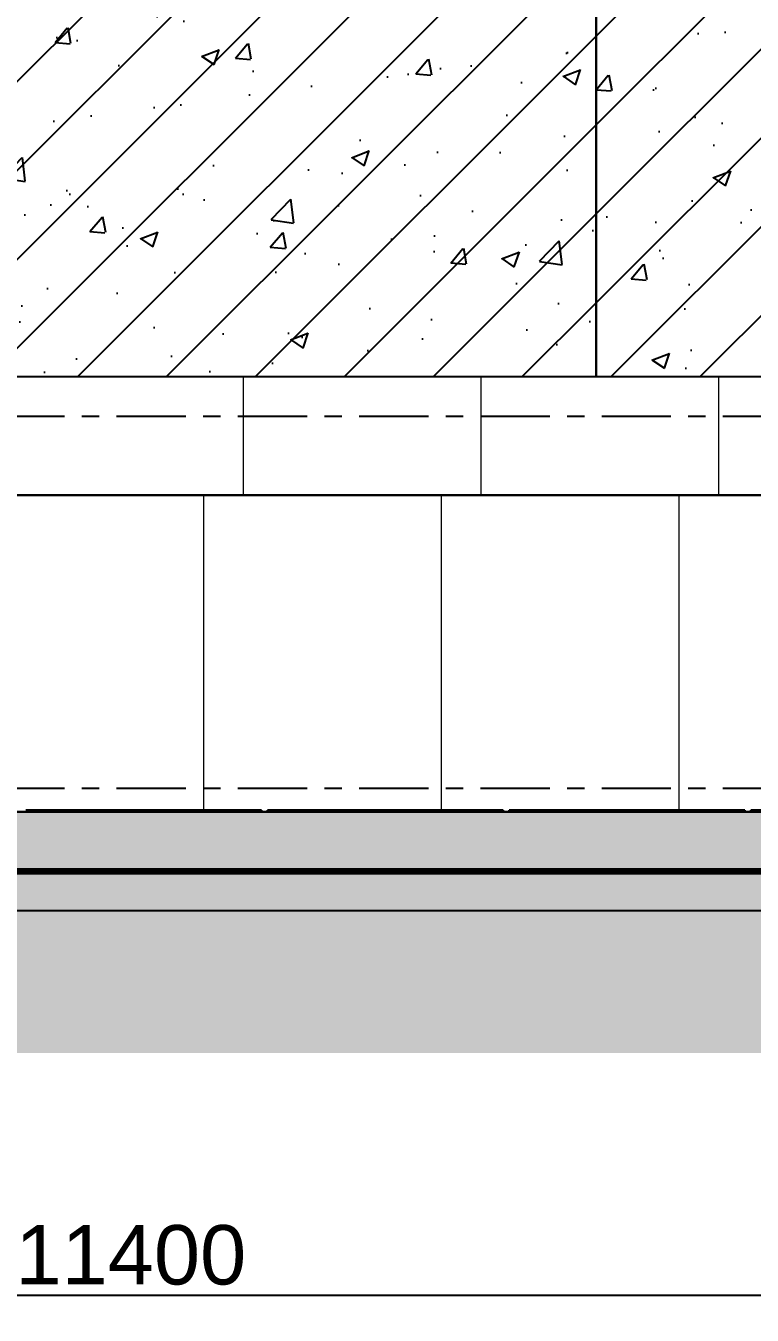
# Model space of a CAD drawing. Header units: millimetres. Extents: x -187664 to 435448, y -313239 to 299894.
# Drawn here: x 310626 to 312460, y 167682 to 170939 of the extents above; entities that cross this region are included whole.
import ezdxf
from ezdxf.xclip import XClip

# ---------------------------------------------------------------- set-up
doc = ezdxf.new("R2010")
doc.units = ezdxf.units.MM
doc.header["$XCLIPFRAME"] = 0
doc.set_wipeout_variables(frame=1)
doc.linetypes.add('CENTER', pattern=[2, 1.25, -0.25, 0.25, -0.25])
doc.linetypes.add('TA_GL_000.70000', pattern=[1.925, 0.7, -0.175, 0.175, -0.175, 0.7])
for name, color, linetype in [('000 - 0_SYM_DWG_GRIDLINE_MAIN_COLOR_251', 7, 'Continuous'), ('000 - CONCRETE_COL_CUT_COLOR_1', 7, 'Continuous'), ('000 - CONCRETE_COL_CUT_COLOR_5', 7, 'Continuous'), ('000 - CONCRETE_COL_HATCH_', 7, 'Continuous'), ('000 - CONCRETE_COL_WIPEOUT_', 7, 'Continuous'), ('000 - CONCRETE_PRECAST_MAIN_COLOR_1', 7, 'Continuous'), ('000 - CONCRETE_PRECAST_WIPEOUT_', 7, 'Continuous'), ('000 - EXISTING_BUILDING_MAIN_COLOR_251', 7, 'Continuous'), ('000 - EXISTING_BUILDING_WIPEOUT_', 7, 'Continuous'), ('000 - GRID', 7, 'CENTER')]:
    doc.layers.add(name, color=color, linetype=linetype)
doc.styles.add('FAMELINE_FOR_CKST', font='arial.ttf')
doc.styles.add('TA', font='', dxfattribs={"height": 4.5})
doc.styles.get('TA').set_extended_font_data('Cordia New')
doc.dimstyles.new('FAMELINE-CKST_C-C', dxfattribs={"dimtxt": 0.3, "dimasz": 0.15, "dimexe": 0.1, "dimexo": 0.1, "dimgap": 0.05, "dimtad": 1, "dimzin": 0, "dimdsep": 46, "dimtxsty": 'FAMELINE_FOR_CKST', "dimblk": 'ORIGIN', "dimblk1": 'ORIGIN', "dimblk2": 'ORIGIN', "dimsah": 1, "dimcen": 0.1, "dimdle": 0.1, "dimclrd": 7, "dimclre": 7, "dimclrt": 7, "dimadec": 0, "dimazin": 0, "dimtfac": 1, "dimtix": 1, "dimtmove": 2, "dimatfit": 3, "dimfxl": 1, "dimtolj": 1, "dimtzin": 0, "dimlwd": -1, "dimlwe": -1, "dimarcsym": 0})

# ---------------------------------------------------------------- blocks, each defined once
blk = doc.blocks.new('DPA_Drainage Gutter_Landscape_Type A - DPA_Drainage Gutter_Landscape_Type A-20150989-2140-01 ENTRANCE 1 ELEVATION 1')
at = {"layer": '000 - EXISTING_BUILDING_MAIN_COLOR_251', "color": 7}
for p, q in [((-887447.7, 101455), (-886852.7, 101455)), ((-886852.7, 101455), (-887447.5, 101455)), ((-887440.7, 101455), (-887433.7, 101455)), ((-887433.7, 101455), (-887440.7, 101455)), ((-887440.7, 101455), (-887433.7, 101455)), ((-887433.7, 101455), (-887440.7, 101455)), ((-887440.7, 101455), (-886859.7, 101455)), ((-886859.7, 101455), (-887440.7, 101455)), ((-887440.7, 101455), (-886859.7, 101455)), ((-886859.7, 101455), (-887440.7, 101455)), ((-887426.7, 101455), (-887413.7, 101455)), ((-887413.7, 101455), (-887426.7, 101455)), ((-887426.7, 101455), (-887413.7, 101455)), ((-887413.7, 101455), (-887426.7, 101455)), ((-887406.7, 101455), (-887393.7, 101455)), ((-887393.7, 101455), (-887406.7, 101455)), ((-887406.7, 101455), (-887393.7, 101455)), ((-887393.7, 101455), (-887406.7, 101455)), ((-887386.7, 101455), (-887373.7, 101455)), ((-887373.7, 101455), (-887386.7, 101455)), ((-887386.7, 101455), (-887373.7, 101455)), ((-887373.7, 101455), (-887386.7, 101455)), ((-887366.7, 101455), (-887353.7, 101455)), ((-887353.7, 101455), (-887366.7, 101455)), ((-887366.7, 101455), (-887353.7, 101455)), ((-887353.7, 101455), (-887366.7, 101455)), ((-887346.7, 101455), (-887333.7, 101455)), ((-887333.7, 101455), (-887346.7, 101455)), ((-887346.7, 101455), (-887333.7, 101455)), ((-887333.7, 101455), (-887346.7, 101455)), ((-887326.7, 101455), (-887313.7, 101455)), ((-887313.7, 101455), (-887326.7, 101455)), ((-887326.7, 101455), (-887313.7, 101455)), ((-887313.7, 101455), (-887326.7, 101455)), ((-887306.7, 101455), (-887293.7, 101455)), ((-887293.7, 101455), (-887306.7, 101455)), ((-887306.7, 101455), (-887293.7, 101455)), ((-887293.7, 101455), (-887306.7, 101455)), ((-887286.7, 101455), (-887273.7, 101455)), ((-887273.7, 101455), (-887286.7, 101455)), ((-887286.7, 101455), (-887273.7, 101455)), ((-887273.7, 101455), (-887286.7, 101455)), ((-887266.7, 101455), (-887253.7, 101455)), ((-887253.7, 101455), (-887266.7, 101455)), ((-887266.7, 101455), (-887253.7, 101455)), ((-887253.7, 101455), (-887266.7, 101455)), ((-887246.7, 101455), (-887233.7, 101455)), ((-887233.7, 101455), (-887246.7, 101455)), ((-887246.7, 101455), (-887233.7, 101455)), ((-887233.7, 101455), (-887246.7, 101455)), ((-887226.7, 101455), (-887213.7, 101455)), ((-887213.7, 101455), (-887226.7, 101455)), ((-887226.7, 101455), (-887213.7, 101455)), ((-887213.7, 101455), (-887226.7, 101455)), ((-887206.7, 101455), (-887193.7, 101455)), ((-887193.7, 101455), (-887206.7, 101455)), ((-887206.7, 101455), (-887193.7, 101455)), ((-887193.7, 101455), (-887206.7, 101455)), ((-887186.7, 101455), (-887173.7, 101455)), ((-887173.7, 101455), (-887186.7, 101455)), ((-887186.7, 101455), (-887173.7, 101455)), ((-887173.7, 101455), (-887186.7, 101455)), ((-887166.7, 101455), (-887153.7, 101455)), ((-887153.7, 101455), (-887166.7, 101455)), ((-887166.7, 101455), (-887153.7, 101455)), ((-887153.7, 101455), (-887166.7, 101455)), ((-887146.7, 101455), (-887133.7, 101455)), ((-887133.7, 101455), (-887146.7, 101455)), ((-887146.7, 101455), (-887133.7, 101455)), ((-887133.7, 101455), (-887146.7, 101455)), ((-887126.7, 101455), (-887113.7, 101455)), ((-887113.7, 101455), (-887126.7, 101455)), ((-887126.7, 101455), (-887113.7, 101455)), ((-887113.7, 101455), (-887126.7, 101455)), ((-887106.7, 101455), (-887093.7, 101455)), ((-887093.7, 101455), (-887106.7, 101455)), ((-887106.7, 101455), (-887093.7, 101455)), ((-887093.7, 101455), (-887106.7, 101455)), ((-887086.7, 101455), (-887073.7, 101455)), ((-887073.7, 101455), (-887086.7, 101455)), ((-887086.7, 101455), (-887073.7, 101455)), ((-887073.7, 101455), (-887086.7, 101455)), ((-887066.7, 101455), (-887053.7, 101455)), ((-887053.7, 101455), (-887066.7, 101455)), ((-887066.7, 101455), (-887053.7, 101455)), ((-887053.7, 101455), (-887066.7, 101455)), ((-887046.7, 101455), (-887033.7, 101455)), ((-887033.7, 101455), (-887046.7, 101455)), ((-887046.7, 101455), (-887033.7, 101455)), ((-887033.7, 101455), (-887046.7, 101455)), ((-887026.7, 101455), (-887013.7, 101455)), ((-887013.7, 101455), (-887026.7, 101455)), ((-887026.7, 101455), (-887013.7, 101455)), ((-887013.7, 101455), (-887026.7, 101455)), ((-887006.7, 101455), (-886993.7, 101455)), ((-886993.7, 101455), (-887006.7, 101455)), ((-887006.7, 101455), (-886993.7, 101455)), ((-886993.7, 101455), (-887006.7, 101455)), ((-886986.7, 101455), (-886973.7, 101455)), ((-886973.7, 101455), (-886986.7, 101455)), ((-886986.7, 101455), (-886973.7, 101455)), ((-886973.7, 101455), (-886986.7, 101455)), ((-886966.7, 101455), (-886953.7, 101455)), ((-886953.7, 101455), (-886966.7, 101455)), ((-886966.7, 101455), (-886953.7, 101455)), ((-886953.7, 101455), (-886966.7, 101455)), ((-886946.7, 101455), (-886933.7, 101455)), ((-886933.7, 101455), (-886946.7, 101455)), ((-886946.7, 101455), (-886933.7, 101455)), ((-886933.7, 101455), (-886946.7, 101455)), ((-886926.7, 101455), (-886913.7, 101455)), ((-886913.7, 101455), (-886926.7, 101455)), ((-886926.7, 101455), (-886913.7, 101455)), ((-886913.7, 101455), (-886926.7, 101455)), ((-886906.7, 101455), (-886893.7, 101455)), ((-886893.7, 101455), (-886906.7, 101455)), ((-886906.7, 101455), (-886893.7, 101455)), ((-886893.7, 101455), (-886906.7, 101455)), ((-886886.7, 101455), (-886873.7, 101455)), ((-886873.7, 101455), (-886886.7, 101455)), ((-886886.7, 101455), (-886873.7, 101455)), ((-886873.7, 101455), (-886886.7, 101455)), ((-886866.7, 101455), (-886859.7, 101455)), ((-886859.7, 101455), (-886866.7, 101455)), ((-886866.7, 101455), (-886859.7, 101455)), ((-886859.7, 101455), (-886866.7, 101455)), ((-886852.7, 101455), (-886852.7, 101450)), ((-886852.7, 101450), (-886852.7, 101455)), ((-886242.5, 101455), (-886837.5, 101455)), ((-886837.5, 101455), (-886242.5, 101455)), ((-886837.5, 101450), (-886837.5, 101455)), ((-886837.5, 101450), (-886837.5, 101455)), ((-886830.5, 101455), (-886823.5, 101455)), ((-886823.5, 101455), (-886830.5, 101455)), ((-886830.5, 101455), (-886823.5, 101455)), ((-886823.5, 101455), (-886830.5, 101455)), ((-886830.5, 101455), (-886249.5, 101455)), ((-886249.5, 101455), (-886830.5, 101455)), ((-886830.5, 101455), (-886249.5, 101455)), ((-886249.5, 101455), (-886830.5, 101455)), ((-886816.5, 101455), (-886803.5, 101455)), ((-886803.5, 101455), (-886816.5, 101455)), ((-886816.5, 101455), (-886803.5, 101455)), ((-886803.5, 101455), (-886816.5, 101455)), ((-886796.5, 101455), (-886783.5, 101455)), ((-886783.5, 101455), (-886796.5, 101455)), ((-886796.5, 101455), (-886783.5, 101455)), ((-886783.5, 101455), (-886796.5, 101455)), ((-886776.5, 101455), (-886763.5, 101455)), ((-886763.5, 101455), (-886776.5, 101455)), ((-886776.5, 101455), (-886763.5, 101455)), ((-886763.5, 101455), (-886776.5, 101455)), ((-886756.5, 101455), (-886743.5, 101455)), ((-886743.5, 101455), (-886756.5, 101455)), ((-886756.5, 101455), (-886743.5, 101455)), ((-886743.5, 101455), (-886756.5, 101455)), ((-886736.5, 101455), (-886723.5, 101455)), ((-886723.5, 101455), (-886736.5, 101455)), ((-886736.5, 101455), (-886723.5, 101455)), ((-886723.5, 101455), (-886736.5, 101455)), ((-886716.5, 101455), (-886703.5, 101455)), ((-886703.5, 101455), (-886716.5, 101455)), ((-886716.5, 101455), (-886703.5, 101455)), ((-886703.5, 101455), (-886716.5, 101455)), ((-886696.5, 101455), (-886683.5, 101455)), ((-886683.5, 101455), (-886696.5, 101455)), ((-886696.5, 101455), (-886683.5, 101455)), ((-886683.5, 101455), (-886696.5, 101455)), ((-886676.5, 101455), (-886663.5, 101455)), ((-886663.5, 101455), (-886676.5, 101455)), ((-886676.5, 101455), (-886663.5, 101455)), ((-886663.5, 101455), (-886676.5, 101455)), ((-886656.5, 101455), (-886643.5, 101455)), ((-886643.5, 101455), (-886656.5, 101455)), ((-886656.5, 101455), (-886643.5, 101455)), ((-886643.5, 101455), (-886656.5, 101455)), ((-886636.5, 101455), (-886623.5, 101455)), ((-886623.5, 101455), (-886636.5, 101455)), ((-886636.5, 101455), (-886623.5, 101455)), ((-886623.5, 101455), (-886636.5, 101455)), ((-886616.5, 101455), (-886603.5, 101455)), ((-886603.5, 101455), (-886616.5, 101455)), ((-886616.5, 101455), (-886603.5, 101455)), ((-886603.5, 101455), (-886616.5, 101455)), ((-886596.5, 101455), (-886583.5, 101455)), ((-886583.5, 101455), (-886596.5, 101455)), ((-886596.5, 101455), (-886583.5, 101455)), ((-886583.5, 101455), (-886596.5, 101455)), ((-886576.5, 101455), (-886563.5, 101455)), ((-886563.5, 101455), (-886576.5, 101455)), ((-886576.5, 101455), (-886563.5, 101455)), ((-886563.5, 101455), (-886576.5, 101455)), ((-886556.5, 101455), (-886543.5, 101455)), ((-886543.5, 101455), (-886556.5, 101455)), ((-886556.5, 101455), (-886543.5, 101455)), ((-886543.5, 101455), (-886556.5, 101455)), ((-886536.5, 101455), (-886523.5, 101455)), ((-886523.5, 101455), (-886536.5, 101455)), ((-886536.5, 101455), (-886523.5, 101455)), ((-886523.5, 101455), (-886536.5, 101455)), ((-886516.5, 101455), (-886503.5, 101455)), ((-886503.5, 101455), (-886516.5, 101455)), ((-886516.5, 101455), (-886503.5, 101455)), ((-886503.5, 101455), (-886516.5, 101455)), ((-886496.5, 101455), (-886483.5, 101455)), ((-886483.5, 101455), (-886496.5, 101455)), ((-886496.5, 101455), (-886483.5, 101455)), ((-886483.5, 101455), (-886496.5, 101455)), ((-886476.5, 101455), (-886463.5, 101455)), ((-886463.5, 101455), (-886476.5, 101455)), ((-886476.5, 101455), (-886463.5, 101455)), ((-886463.5, 101455), (-886476.5, 101455)), ((-886456.5, 101455), (-886443.5, 101455)), ((-886443.5, 101455), (-886456.5, 101455)), ((-886456.5, 101455), (-886443.5, 101455)), ((-886443.5, 101455), (-886456.5, 101455)), ((-886436.5, 101455), (-886423.5, 101455)), ((-886423.5, 101455), (-886436.5, 101455)), ((-886436.5, 101455), (-886423.5, 101455)), ((-886423.5, 101455), (-886436.5, 101455)), ((-886416.5, 101455), (-886403.5, 101455)), ((-886403.5, 101455), (-886416.5, 101455)), ((-886416.5, 101455), (-886403.5, 101455)), ((-886403.5, 101455), (-886416.5, 101455)), ((-886396.5, 101455), (-886383.5, 101455)), ((-886383.5, 101455), (-886396.5, 101455)), ((-886396.5, 101455), (-886383.5, 101455)), ((-886383.5, 101455), (-886396.5, 101455)), ((-886376.5, 101455), (-886363.5, 101455)), ((-886363.5, 101455), (-886376.5, 101455)), ((-886376.5, 101455), (-886363.5, 101455)), ((-886363.5, 101455), (-886376.5, 101455)), ((-886356.5, 101455), (-886343.5, 101455)), ((-886343.5, 101455), (-886356.5, 101455)), ((-886356.5, 101455), (-886343.5, 101455)), ((-886343.5, 101455), (-886356.5, 101455)), ((-886336.5, 101455), (-886324.5, 101455)), ((-886324.5, 101455), (-886336.5, 101455)), ((-886336.5, 101455), (-886324.5, 101455)), ((-886324.5, 101455), (-886336.5, 101455)), ((-886316.5, 101455), (-886303.5, 101455)), ((-886303.5, 101455), (-886316.5, 101455)), ((-886316.5, 101455), (-886303.5, 101455)), ((-886303.5, 101455), (-886316.5, 101455)), ((-886296.5, 101455), (-886283.5, 101455)), ((-886283.5, 101455), (-886296.5, 101455)), ((-886296.5, 101455), (-886283.5, 101455)), ((-886283.5, 101455), (-886296.5, 101455)), ((-886276.5, 101455), (-886263.5, 101455)), ((-886263.5, 101455), (-886276.5, 101455)), ((-886276.5, 101455), (-886263.5, 101455)), ((-886263.5, 101455), (-886276.5, 101455)), ((-886256.5, 101455), (-886249.5, 101455)), ((-886249.5, 101455), (-886256.5, 101455)), ((-886256.5, 101455), (-886249.5, 101455)), ((-886249.5, 101455), (-886256.5, 101455)), ((-886242.5, 101455), (-886242.5, 101450)), ((-886242.5, 101450), (-886242.5, 101455)), ((-885632.3, 101455), (-886227.3, 101455)), ((-886227.3, 101455), (-885632.3, 101455)), ((-886227.3, 101450), (-886227.3, 101455)), ((-886227.3, 101450), (-886227.3, 101455)), ((-886220.3, 101455), (-886213.3, 101455)), ((-886213.3, 101455), (-886220.3, 101455)), ((-886220.3, 101455), (-886213.3, 101455)), ((-886213.3, 101455), (-886220.3, 101455)), ((-886220.3, 101455), (-885639.3, 101455)), ((-885639.3, 101455), (-886220.3, 101455)), ((-886220.3, 101455), (-885639.3, 101455)), ((-885639.3, 101455), (-886220.3, 101455)), ((-886206.3, 101455), (-886193.3, 101455)), ((-886193.3, 101455), (-886206.3, 101455)), ((-886206.3, 101455), (-886193.3, 101455)), ((-886193.3, 101455), (-886206.3, 101455)), ((-886186.3, 101455), (-886173.3, 101455)), ((-886173.3, 101455), (-886186.3, 101455)), ((-886186.3, 101455), (-886173.3, 101455)), ((-886173.3, 101455), (-886186.3, 101455)), ((-886166.3, 101455), (-886153.3, 101455)), ((-886153.3, 101455), (-886166.3, 101455)), ((-886166.3, 101455), (-886153.3, 101455)), ((-886153.3, 101455), (-886166.3, 101455)), ((-886146.3, 101455), (-886133.3, 101455)), ((-886133.3, 101455), (-886146.3, 101455)), ((-886146.3, 101455), (-886133.3, 101455)), ((-886133.3, 101455), (-886146.3, 101455)), ((-886126.3, 101455), (-886113.3, 101455)), ((-886113.3, 101455), (-886126.3, 101455)), ((-886126.3, 101455), (-886113.3, 101455)), ((-886113.3, 101455), (-886126.3, 101455)), ((-886106.3, 101455), (-886093.3, 101455)), ((-886093.3, 101455), (-886106.3, 101455)), ((-886106.3, 101455), (-886093.3, 101455)), ((-886093.3, 101455), (-886106.3, 101455)), ((-886086.3, 101455), (-886073.3, 101455)), ((-886073.3, 101455), (-886086.3, 101455)), ((-886086.3, 101455), (-886073.3, 101455)), ((-886073.3, 101455), (-886086.3, 101455)), ((-886066.3, 101455), (-886053.3, 101455)), ((-886053.3, 101455), (-886066.3, 101455)), ((-886066.3, 101455), (-886053.3, 101455)), ((-886053.3, 101455), (-886066.3, 101455)), ((-886046.3, 101455), (-886033.3, 101455)), ((-886033.3, 101455), (-886046.3, 101455)), ((-886046.3, 101455), (-886033.3, 101455)), ((-886033.3, 101455), (-886046.3, 101455)), ((-886026.3, 101455), (-886013.3, 101455)), ((-886013.3, 101455), (-886026.3, 101455)), ((-886026.3, 101455), (-886013.3, 101455)), ((-886013.3, 101455), (-886026.3, 101455)), ((-886006.3, 101455), (-885993.3, 101455)), ((-885993.3, 101455), (-886006.3, 101455)), ((-886006.3, 101455), (-885993.3, 101455)), ((-885993.3, 101455), (-886006.3, 101455)), ((-885986.3, 101455), (-885973.3, 101455)), ((-885973.3, 101455), (-885986.3, 101455)), ((-885986.3, 101455), (-885973.3, 101455)), ((-885973.3, 101455), (-885986.3, 101455)), ((-885966.3, 101455), (-885953.3, 101455)), ((-885953.3, 101455), (-885966.3, 101455)), ((-885966.3, 101455), (-885953.3, 101455)), ((-885953.3, 101455), (-885966.3, 101455)), ((-885946.3, 101455), (-885933.3, 101455)), ((-885933.3, 101455), (-885946.3, 101455)), ((-885946.3, 101455), (-885933.3, 101455)), ((-885933.3, 101455), (-885946.3, 101455)), ((-885926.3, 101455), (-885913.3, 101455)), ((-885913.3, 101455), (-885926.3, 101455)), ((-885926.3, 101455), (-885913.3, 101455)), ((-885913.3, 101455), (-885926.3, 101455)), ((-885906.3, 101455), (-885893.3, 101455)), ((-885893.3, 101455), (-885906.3, 101455)), ((-885906.3, 101455), (-885893.3, 101455)), ((-885893.3, 101455), (-885906.3, 101455)), ((-885886.3, 101455), (-885873.3, 101455)), ((-885873.3, 101455), (-885886.3, 101455)), ((-885886.3, 101455), (-885873.3, 101455)), ((-885873.3, 101455), (-885886.3, 101455)), ((-885866.3, 101455), (-885853.3, 101455)), ((-885853.3, 101455), (-885866.3, 101455)), ((-885866.3, 101455), (-885853.3, 101455)), ((-885853.3, 101455), (-885866.3, 101455)), ((-885846.3, 101455), (-885833.3, 101455)), ((-885833.3, 101455), (-885846.3, 101455)), ((-885846.3, 101455), (-885833.3, 101455)), ((-885833.3, 101455), (-885846.3, 101455)), ((-885826.3, 101455), (-885813.3, 101455)), ((-885813.3, 101455), (-885826.3, 101455)), ((-885826.3, 101455), (-885813.3, 101455)), ((-885813.3, 101455), (-885826.3, 101455)), ((-885806.3, 101455), (-885793.3, 101455)), ((-885793.3, 101455), (-885806.3, 101455)), ((-885806.3, 101455), (-885793.3, 101455)), ((-885793.3, 101455), (-885806.3, 101455)), ((-885786.3, 101455), (-885773.3, 101455)), ((-885773.3, 101455), (-885786.3, 101455)), ((-885786.3, 101455), (-885773.3, 101455)), ((-885773.3, 101455), (-885786.3, 101455)), ((-885766.3, 101455), (-885753.3, 101455)), ((-885753.3, 101455), (-885766.3, 101455)), ((-885766.3, 101455), (-885753.3, 101455)), ((-885753.3, 101455), (-885766.3, 101455)), ((-885746.3, 101455), (-885733.3, 101455)), ((-885733.3, 101455), (-885746.3, 101455)), ((-885746.3, 101455), (-885733.3, 101455)), ((-885733.3, 101455), (-885746.3, 101455)), ((-885726.3, 101455), (-885713.3, 101455)), ((-885713.3, 101455), (-885726.3, 101455)), ((-885726.3, 101455), (-885713.3, 101455)), ((-885713.3, 101455), (-885726.3, 101455)), ((-885706.3, 101455), (-885693.3, 101455)), ((-885693.3, 101455), (-885706.3, 101455)), ((-885706.3, 101455), (-885693.3, 101455)), ((-885693.3, 101455), (-885706.3, 101455)), ((-885686.3, 101455), (-885673.3, 101455)), ((-885673.3, 101455), (-885686.3, 101455)), ((-885686.3, 101455), (-885673.3, 101455)), ((-885673.3, 101455), (-885686.3, 101455)), ((-885666.3, 101455), (-885653.3, 101455)), ((-885653.3, 101455), (-885666.3, 101455)), ((-885666.3, 101455), (-885653.3, 101455)), ((-885653.3, 101455), (-885666.3, 101455)), ((-885646.3, 101455), (-885639.3, 101455)), ((-885639.3, 101455), (-885646.3, 101455)), ((-885646.3, 101455), (-885639.3, 101455)), ((-885639.3, 101455), (-885646.3, 101455)), ((-885632.3, 101455), (-885632.3, 101450)), ((-885632.3, 101450), (-885632.3, 101455)), ((-885407.4, 101455), (-885617.1, 101455)), ((-885617.1, 101455), (-885407.4, 101455)), ((-885617.1, 101450), (-885617.1, 101455)), ((-885617.1, 101450), (-885617.1, 101455))]:
    blk.add_line(p, q, dxfattribs=at)
blk = doc.blocks.new('*U4921')
at = {"color": 7}
blk.add_wipeout([(0, 0), (1500, 0), (1500, 3000), (0, 3000)], dxfattribs=at).dxf.layer = '000 - CONCRETE_PRECAST_WIPEOUT_'
at = {"layer": '000 - CONCRETE_COL_HATCH_'}
h = blk.add_hatch(dxfattribs=at)
h.set_pattern_fill('ANSI31')
h.set_pattern_definition([(45, (1531882.3, 697678.04), (-112.253202, 112.253202), [])])
h.paths.add_polyline_path([(0, 0), (1500, 0), (1500, 3000), (0, 3000)])
h = blk.add_hatch(dxfattribs=at)
h.set_pattern_fill('AR-CONC', scale=0.05)
h.set_pattern_definition([(50, (1531882.3, 695178.04), (455.46167, -39.84771), [47.625, -523.875]), (355, (1531882.3, 695178.04), (-88.10855, 477.64211), [38.1, -419.10146]), (100.451445, (1531920.25, 695174.7), (367.35312, 437.79438), [40.47502, -445.22561]), (46.1842, (1531882.3, 695305.04), (677.6976, -105.10582), [71.4375, -785.8125]), (96.635558, (1531938.8, 695296.3), (593.51034, 618.5653), [60.71256, -667.83902]), (351.18415, (1531882.3, 695305.04), (593.51034, 618.5653), [57.14992, -628.64933]), (21, (1531945.8, 695273.3), (379.03598, -255.662995), [47.625, -523.875]), (326, (1531945.8, 695273.3), (154.50507, 460.46992), [38.1, -419.1]), (71.451445, (1531977.4, 695252), (533.54105, 204.80692), [40.47502, -445.22484]), (37.5, (1531882.3, 695178.04), (7.721508, 211.387597), [0, -414.02, 0, -425.45, 0, -420.6875]), (7.5, (1531882.3, 695178.04), (167.049156, 250.451437), [0, -242.57, 0, -404.495, 0, -160.3375]), (327.5, (1531740.69, 695178.04), (338.976488, -14.32186), [0, -158.75, 0, -495.3, 0, -657.225]), (317.5, (1531677.2, 695178.04), (370.322953, 63.56623), [0, -206.375, 0, -328.93, 0, -466.725])])
h.paths.add_polyline_path([(0, 0), (1500, 0), (1500, 3000), (0, 3000)])
at = {"layer": '000 - CONCRETE_PRECAST_MAIN_COLOR_1', "color": 7}
blk.add_lwpolyline([(0, 0), (1500, 0), (1500, 3000), (0, 3000)], close=True, dxfattribs=at)
blk = doc.blocks.new('*U4967')
at = {"layer": '000 - CONCRETE_COL_HATCH_'}
h = blk.add_hatch(dxfattribs=at)
h.set_pattern_fill('AR-CONC', scale=0.04)
h.set_pattern_definition([(50, (194562.637, -877569.876), (7.28738676, -0.63756342), [0.762, -8.382]), (355, (194562.637, -877569.876), (-1.40973686, 7.64227381), [0.6096, -6.705623367]), (100.4514447, (194563.244, -877569.929), (5.877649884, 7.004710076), [0.64760035, -7.123609784]), (46.1842, (194562.637, -877567.844), (10.84316164, -1.68169312), [1.143, -12.573]), (96.6355576, (194563.541, -877567.984), (9.49616536, 9.89704498), [0.97140093, -10.68542433]), (351.1841512, (194562.637, -877567.844), (9.49616536, 9.89704498), [0.91439868, -10.05838928]), (21, (194563.653, -877568.352), (6.06457565, -4.090607927), [0.762, -8.382]), (326, (194563.653, -877568.352), (2.472081134, 7.367518645), [0.6096, -6.7056]), (71.451445, (194564.1584, -877568.6926), (8.53665677, 3.276910755), [0.64760035, -7.123597504]), (37.5, (194562.637, -877569.8757), (0.12354413, 3.382201555), [0, -6.62432, 0, -6.8072, 0, -6.731]), (7.5, (194562.637, -877569.8757), (2.6727865, 4.007222993), [0, -3.88112, 0, -6.47192, 0, -2.5654]), (327.5, (194560.3713, -877569.8757), (5.423623807, -0.22914976), [0, -2.54, 0, -7.9248, 0, -10.5156]), (317.5, (194559.3553, -877569.8757), (5.925167255, 1.017059641), [0, -3.302, 0, -5.26288, 0, -7.4676])])
h.paths.add_polyline_path([(0, 0), (99377.6, 0), (99377.6, 300), (-267.5, 300), (-285.6, 299), (-303.5, 296.1), (-320.9, 291.2), (-337.6, 284.2), (-353.2, 275.1), (-367.3, 263.9), (-379.4, 250.4), (-388.8, 235), (-394.8, 217.9), (-396.9, 200), (-396.9, -917.6), (0, -913.9)])
at = {"layer": '000 - CONCRETE_COL_CUT_COLOR_1', "color": 7, "lineweight": -2}
for points in [[(0, 0), (99377.6, 0)], [(99377.6, 300), (-267.5, 300)]]:
    blk.add_lwpolyline(points, dxfattribs=at)
blk = doc.blocks.new('*U4973')
at = {"layer": '000 - CONCRETE_COL_HATCH_'}
h = blk.add_hatch(dxfattribs=at)
h.set_pattern_fill('EARTH', scale=0.5, angle=45)
h.set_pattern_definition([(45, (80451.9618, -870810.918), (0, 4.49012806), [3.175, -3.175]), (45, (80451.12, -870810.076), (0, 4.49012806), [3.175, -3.175]), (45, (80450.278, -870809.234), (0, 4.49012806), [3.175, -3.175]), (135, (80450.278, -870808.673), (-4.49012806, 0), [3.175, -3.175]), (135, (80451.12, -870807.831), (-4.49012806, 0), [3.175, -3.175]), (135, (80451.9618, -870806.989), (-4.49012806, 0), [3.175, -3.175])])
h.paths.add_polyline_path([(0, 0), (40226, 0), (40226, -458.8), (0, -458.8)])
blk = doc.blocks.new('C-1-PP19-AR-2140-01-D_20260610-100004_ELEVATION_1_EXBOT')
at = {"layer": '000 - EXISTING_BUILDING_MAIN_COLOR_251', "color": 7}
for p, q in [((-5523.9, 101300), (8070.6, 101300)), ((8070.6, 101300), (-5523.9, 101300)), ((46986.8, 101200), (-10512.1, 101200))]:
    blk.add_line(p, q, dxfattribs=at)
at = {"layer": '000 - EXISTING_BUILDING_MAIN_COLOR_251', "color": 7, "lineweight": 100}
blk.add_line((8070.6, 101300), (-5523.9, 101300), dxfattribs=at)
at = {"color": 7}
blk.add_wipeout([(-1600, 101450), (26375, 101450), (26375, 105550), (-1600, 105550)], dxfattribs=at).dxf.layer = '000 - EXISTING_BUILDING_WIPEOUT_'
at = {"layer": '000 - EXISTING_BUILDING_MAIN_COLOR_251', "lineweight": 9}
h = blk.add_hatch(dxfattribs=at)
h.set_pattern_fill('FP_26', style=0, pattern_type=2)
h.set_pattern_definition([(90, (12875, 101450), (-1500, 9e-14), [])])
h.paths.add_polyline_path([(-1600, 102550), (8124.5, 102550), (9755, 103376.5), (9755, 105550), (-1600, 105550), (-1600, 102735)])
h.paths.add_polyline_path([(9479.3, 102550), (9755, 102550), (9755, 103083.9), (9479.3, 102944.1), (9479.3, 102735)])
h.paths.add_polyline_path([(9405, 102550), (9405, 102906.5), (8859.3, 102629.9), (8860.1, 102550), (9365.4, 102550)])
h.paths.add_polyline_path([(8208.6, 102550), (8485, 102550), (8485.9, 102589.3), (8500, 102589.3), (8500, 102697.7), (8242.4, 102567.1)])
h.paths.add_polyline_path([(8535, 102550), (8617.7, 102550), (8810.7, 102647.8), (8810.7, 102736.4), (8825.3, 102736.4), (8826.3, 102756.4), (8844.7, 102756.4), (8845.3, 102736.4), (8859.3, 102736.4), (8859.3, 102672.5), (9405, 102949.2), (9405.9, 103060.7), (9420, 103060.7), (9420, 103164.1), (8845, 102872.6), (8844.7, 102763.8), (8842.1, 102759.4), (8832.3, 102756.8), (8827.4, 102760.1), (8825.3, 102763.8), (8825, 102785.4), (8825, 102862.5), (8520, 102707.9), (8520, 102589.3), (8535, 102589.3), (8535, 102576.5)])
h.paths.add_polyline_path([(8810.7, 102550), (8810.7, 102605.2), (8701.8, 102550), (8803.9, 102550)])
h.paths.add_polyline_path([(9479.3, 102986.7), (9755, 103126.5), (9755, 103333.9), (9465, 103186.3), (9464.7, 103078.1), (9462.1, 103073.6), (9452.4, 103071.1), (9447.4, 103074.4), (9445.3, 103078.1), (9445, 103099.7), (9444.7, 103176.6), (9440, 103174.2), (9440, 103060.7), (9445.3, 103060.7), (9446.3, 103070.7), (9464.7, 103070.7), (9465.3, 103050.7), (9479.3, 103050.7)])
h.paths.add_polyline_path([(4725, 104350), (4525, 104350), (4525, 104550), (4725, 104550)])
h.paths.add_polyline_path([(-1012.5, 104350), (-1212.5, 104350), (-1212.5, 104550), (-1012.5, 104550)])
h.paths.add_polyline_path([(1725, 104350), (1525, 104350), (1525, 104550), (1725, 104550)])
h.paths.add_polyline_path([(7525, 104350), (7525, 104550), (7725, 104550), (7725, 104350)])
h = blk.add_hatch(dxfattribs=at)
h.set_pattern_fill('FP_17', style=0, pattern_type=2)
h.set_pattern_definition([(90, (-1425, 102550), (-600, 4e-14), [])])
h.paths.add_polyline_path([(-1400, 102250), (600, 102250), (600.8, 102350.4), (601.9, 102355.3), (602.4, 102356.6), (605.9, 102360.9), (610.1, 102363.5), (611.4, 102364.5), (618.9, 102364.5), (619.8, 102363.1), (624.3, 102360.7), (628.5, 102355.7), (629, 102347.2), (629.9, 102326.9), (630, 102309), (630, 102250), (1250, 102250), (1250.8, 102350.4), (1252.4, 102355.4), (1252.4, 102356.6), (1255.9, 102360.9), (1260.1, 102363.5), (1261.4, 102364.5), (1268.9, 102364.5), (1269.8, 102363.1), (1274.3, 102360.7), (1278.5, 102355.7), (1279, 102347.2), (1279.9, 102326.9), (1280, 102309), (1280, 102250), (1900, 102250), (1900.8, 102350.4), (1902.4, 102355.4), (1902.4, 102356.6), (1905.9, 102360.9), (1910.1, 102363.5), (1911.4, 102364.5), (1918.9, 102364.5), (1919.8, 102363.1), (1924.3, 102360.7), (1928.5, 102355.7), (1929, 102347.2), (1929.9, 102326.9), (1930, 102309), (1930, 102250), (2550, 102250), (2550.8, 102350.4), (2552.4, 102355.4), (2552.4, 102356.6), (2555.9, 102360.9), (2560.1, 102363.5), (2561.4, 102364.5), (2568.9, 102364.5), (2569.8, 102363.1), (2574.3, 102360.7), (2578.5, 102355.7), (2579, 102347.2), (2579.9, 102326.9), (2580, 102309), (2580, 102250), (3200, 102250), (3200.8, 102350.4), (3202.4, 102355.4), (3202.4, 102356.6), (3205.9, 102360.9), (3210.1, 102363.5), (3211.4, 102364.5), (3218.9, 102364.5), (3219.8, 102363.1), (3224.3, 102360.7), (3228.5, 102355.7), (3229, 102347.2), (3229.9, 102326.9), (3230, 102310.2), (3230, 102250), (7375.7, 102250), (7358.4, 102300.2), (7355, 102321.4), (7363.8, 102351.7), (7373.4, 102365.3), (7379.1, 102371), (7388.1, 102376.8), (7402.6, 102383.9), (7424, 102388), (7524.9, 102388), (7524.9, 102450), (7475, 102450), (7475, 102550), (-1400, 102550), (-1400, 102418)])
h.paths.add_polyline_path([(7424, 102350), (7424, 102350.7), (7422.3, 102349.9)])
h.paths.add_polyline_path([(7416.1, 102250), (7524.9, 102250), (7524.5, 102350), (7420.5, 102348.9), (7405.5, 102343.9), (7394.3, 102326.7), (7396.1, 102305.2), (7416.1, 102250)])
h.paths.add_polyline_path([(7394.3, 102308.2), (7394.9, 102308.4), (7394.2, 102308.4)])
h = blk.add_hatch(dxfattribs=at)
h.set_pattern_fill('FP_16', style=0, pattern_type=2)
h.set_pattern_definition([(90, (9875, 101450), (-600, 4e-14), [])])
h.paths.add_polyline_path([(537.7, 101450), (552.9, 101450), (552.9, 101455), (600, 101455), (600, 102250), (-1600, 102250), (-1599.2, 101450), (-1565, 101450.6), (-1565, 101452), (-1135, 101452), (-1135, 101450), (-1115, 101450), (-1115, 101452), (-685, 101452), (-685, 101450), (-667.5, 101450), (-667.5, 101455), (-72.5, 101455), (-72.5, 101450), (-57.3, 101450), (-57.3, 101455), (537.7, 101455)])
h.paths.add_polyline_path([(7250.1, 101450), (7265.3, 101450), (7265.3, 101455), (7475, 101455), (7474, 102100.1), (7454.4, 102101), (7444.9, 102106.2), (7442.4, 102110.9), (7428.2, 102122), (7413.1, 102147.3), (7375.7, 102250), (3230, 102250), (3230, 101455), (3588.8, 101455), (3588.8, 101450), (3604, 101450), (3604, 101455), (4199, 101455), (4199, 101450), (4214.2, 101450), (4214.2, 101455), (4809.2, 101455), (4809.2, 101450), (4824.4, 101450), (4824.4, 101455), (5419.4, 101455), (5419.4, 101450), (5434.6, 101450), (5434.9, 101455), (6029.6, 101455), (6029.6, 101450), (6044.9, 101450), (6044.9, 101455), (6639.9, 101455), (6639.9, 101450), (6655.1, 101450), (6655.1, 101455), (7250.1, 101455)])
h.paths.add_polyline_path([(1147.9, 101450), (1163.1, 101450), (1163.1, 101455), (1250, 101455), (1250, 102250), (630, 102250), (630, 101455), (1147.9, 101455)])
h.paths.add_polyline_path([(1758.1, 101450), (1773.4, 101450), (1773.4, 101455), (1900, 101455), (1900, 102250), (1280, 102250), (1280, 101455), (1758.1, 101455)])
h.paths.add_polyline_path([(2368.4, 101450), (2383.6, 101450), (2383.6, 101455), (2550, 101455), (2550, 102250), (1930, 102250), (1930, 101455), (2368.4, 101455)])
h.paths.add_polyline_path([(2978.6, 101450), (2993.8, 101450), (2993.8, 101455), (3200, 101455), (3200, 102250), (2580, 102250), (2580, 101455), (2978.6, 101455)])
h.paths.add_polyline_path([(4761, 101850), (4675, 101850), (4675, 102050), (4875, 102050), (4875, 101850)])
h.paths.add_polyline_path([(-1303.3, 101850), (-1325, 101850), (-1325, 102050), (-1125, 102050), (-1125, 101850)])
h.paths.add_polyline_path([(1675, 101850), (1675, 102050), (1875, 102050), (1875, 101850), (1841.2, 101850)])
h.paths.add_polyline_path([(7475, 102139.2), (7475, 102250), (7416.1, 102250), (7451.7, 102155.6), (7461.2, 102143.5), (7474.8, 102139.2)])
h = blk.add_hatch(dxfattribs=at)
h.set_pattern_fill('FP_1', style=0, pattern_type=2)
h.set_pattern_definition([(50, (38538.46, 0), (728.7365, -63.7558), [76.2, -838.2]), (355, (38538.5, 0), (-140.9716, 764.2276), [60.96, -670.56]), (100.451, (38599.2, -5.3), (587.77, 700.4668), [64.76, -712.36]), (46.184, (38538.5, 203.2), (1084.316, -168.171), [114.3, -1257.3]), (96.636, (38628.8, 189.2), (949.61, 989.71), [97.14, -1068.54]), (351.184, (38538.5, 203.2), (949.62, 989.701), [91.44, -1005.84]), (21, (38640.06, 152.4), (606.458, -409.0606), [76.2, -838.2]), (326, (38640.1, 152.4), (247.2083, 736.753), [60.96, -670.56]), (71.451, (38690.6, 118.3), (853.6683, 327.6855), [64.76, -712.36]), (37.5, (38538.46, 0), (12.3547, 338.2201), [33.528, -628.904, 33.528, -647.192, -673.1]), (37.5, (38538.46, 0), (12.3547, 338.2201), [-1343.152, 33.528, -639.572]), (7.5, (38538.46, 0), (267.2789, 400.7221), [33.528, -354.584, 33.528, -613.664, -256.54]), (7.5, (38538.46, 0), (267.2789, 400.7221), [-1035.304, 33.528, -223.012]), (327.5, (38311.9, 0), (542.3633, -22.91534), [33.528, -220.472, 33.528, -758.952, -1051.56]), (327.5, (38311.9, 0), (542.3633, -22.91534), [-1046.48, 33.528, -1018.032]), (317.5, (38210.3, 0), (592.517, 101.7071), [33.528, -296.672, 33.528, -492.76, -746.76]), (317.5, (38210.3, 0), (592.517, 101.7071), [-856.488, 33.528, -713.232])])
h.paths.add_polyline_path([(-5983.3, 101300), (43705.4, 101300), (43705.4, 101450), (-5983.3, 101450)])
at = {"layer": '000 - EXISTING_BUILDING_MAIN_COLOR_251', "color": 7}
for p, q in [((8124.5, 102550), (-1600, 102550)), ((-1600, 102550), (8124.5, 102550)), ((8124.5, 102550), (-1400, 102550)), ((-1400, 102550), (8124.5, 102550)), ((3230, 102250), (7375.7, 102250)), ((7375.7, 102250), (3230, 102250)), ((3230, 102250), (7375.7, 102250)), ((7375.7, 102250), (3230, 102250)), ((-1600, 101450), (7627, 101450)), ((6044.9, 101450), (6029.6, 101450)), ((6044.9, 101450), (6029.6, 101450)), ((6029.6, 101450), (6044.9, 101450)), ((6655.1, 101450), (6639.9, 101450)), ((6655.1, 101450), (6639.9, 101450)), ((6639.9, 101450), (6655.1, 101450)), ((7265.3, 101450), (7250.1, 101450)), ((7265.3, 101450), (7250.1, 101450)), ((7250.1, 101450), (7265.3, 101450))]:
    blk.add_line(p, q, dxfattribs=at)
at = {"layer": '000 - EXISTING_BUILDING_MAIN_COLOR_251', "color": 7, "lineweight": 25}
blk.add_line((43705.4, 101450), (-5983.3, 101450), dxfattribs=at)
at = {"layer": '000 - EXISTING_BUILDING_MAIN_COLOR_251', "color": 7}
blk.add_blockref('DPA_Drainage Gutter_Landscape_Type A - DPA_Drainage Gutter_Landscape_Type A-20150989-2140-01 ENTRANCE 1 ELEVATION 1', (892882.4, 0), dxfattribs=at)
at = {"layer": '000 - CONCRETE_COL_CUT_COLOR_5', "color": 7}
blk.add_blockref('*U4973', (-5983.3, 101300), dxfattribs=at)
at = {"layer": '000 - CONCRETE_PRECAST_MAIN_COLOR_1', "color": 7}
blk.add_blockref('*U4921', (6875, 102550), dxfattribs=at)
at = {"layer": '000 - CONCRETE_COL_CUT_COLOR_5', "color": 7, "xscale": 0.5, "yscale": 0.5, "zscale": 0.5}
blk.add_blockref('*U4967', (-5983.3, 101300), dxfattribs=at)
at = {"layer": '000 - CONCRETE_PRECAST_MAIN_COLOR_1', "color": 7}
blk.add_blockref('*U4921', (5375, 102550), dxfattribs=at)
blk = doc.blocks.new('*U4935')
at = {"layer": '000 - 0_SYM_DWG_GRIDLINE_MAIN_COLOR_251', "color": 7, "linetype": 'ByBlock', "ltscale": 5}
blk.add_line((20, 0), (-674.447, 0), dxfattribs=at)
at = {"color": 7, "style": 'TA', "flags": 1}
blk.add_attdef('LOCATION', (6, -6), '', height=4.5, rotation=270, dxfattribs=at)
blk = doc.blocks.new('_Origin')
at = {"color": 7, "linetype": 'ByBlock', "lineweight": -2}
blk.add_line((0, 0), (-1, 0), dxfattribs=at)
blk.add_circle((0, 0), 0.5, dxfattribs=at)
blk = doc.blocks.new('*D5651')
at = {"color": 7, "transparency": 16777216}
for p, q in [((305191.1, 167963), (305191.1, 167681.7)), ((316591.1, 167963), (316591.1, 167681.7)), ((316516.1, 167731.7), (305266.1, 167731.7))]:
    blk.add_line(p, q, dxfattribs=at)
at = {"color": 7, "transparency": 16777216, "xscale": 75, "yscale": 75, "zscale": 75, "rotation": 180}
blk.add_blockref('_Origin', (305191.1, 167731.7), dxfattribs=at)
at = {"color": 7, "transparency": 16777216, "xscale": 75, "yscale": 75, "zscale": 75}
blk.add_blockref('_Origin', (316591.1, 167731.7), dxfattribs=at)
at = {"color": 7, "transparency": 16777216, "insert": (310891.1, 167833.3), "char_height": 150, "attachment_point": 5, "style": 'FAMELINE_FOR_CKST'}
blk.add_mtext('\\A1;11400', dxfattribs=at)

msp = doc.modelspace()

# ---------------------------------------------------------------- block references
at = {"color": 7}
ref = msp.add_blockref('C-1-PP19-AR-2140-01-D_20260610-100004_ELEVATION_1_EXBOT', (305191.107, 67502.983), dxfattribs=at)
XClip(ref).set_block_clipping_path([(-3830, 99551.072312549), (30600.5439267242, 118300)])

# ---------------------------------------------------------------- dimensions: what is measured, and where the dimension line sits
dim = msp.add_linear_dim(base=(305191.107, 167731.733), p1=(316591.107, 168012.983), p2=(305191.107, 168012.983), dimstyle='FAMELINE-CKST_C-C', override={"dimscale": 500, "dimdec": 0, "dimlfac": 1, "dimclrd": 7, "dimclre": 7, "dimclrt": 7}, dxfattribs=at)
dim.commit()
dim.dimension.update_dxf_attribs({"geometry": '*D5651', "text_midpoint": (310891.107, 167833.319)})

# ---------------------------------------------------------------- next in the draw order: block references
at = {"layer": '000 - GRID', "color": 7, "linetype": 'TA_GL_000.70000', "xscale": 50.00000000000004, "yscale": 50.00000000000004, "zscale": 50.00000000000004, "rotation": 180}
for p in [(302361.107, 169952.983), (302361.107, 169012.983)]:
    msp.add_blockref('*U4935', p, dxfattribs=at)

doc.saveas('drawing.dxf')
